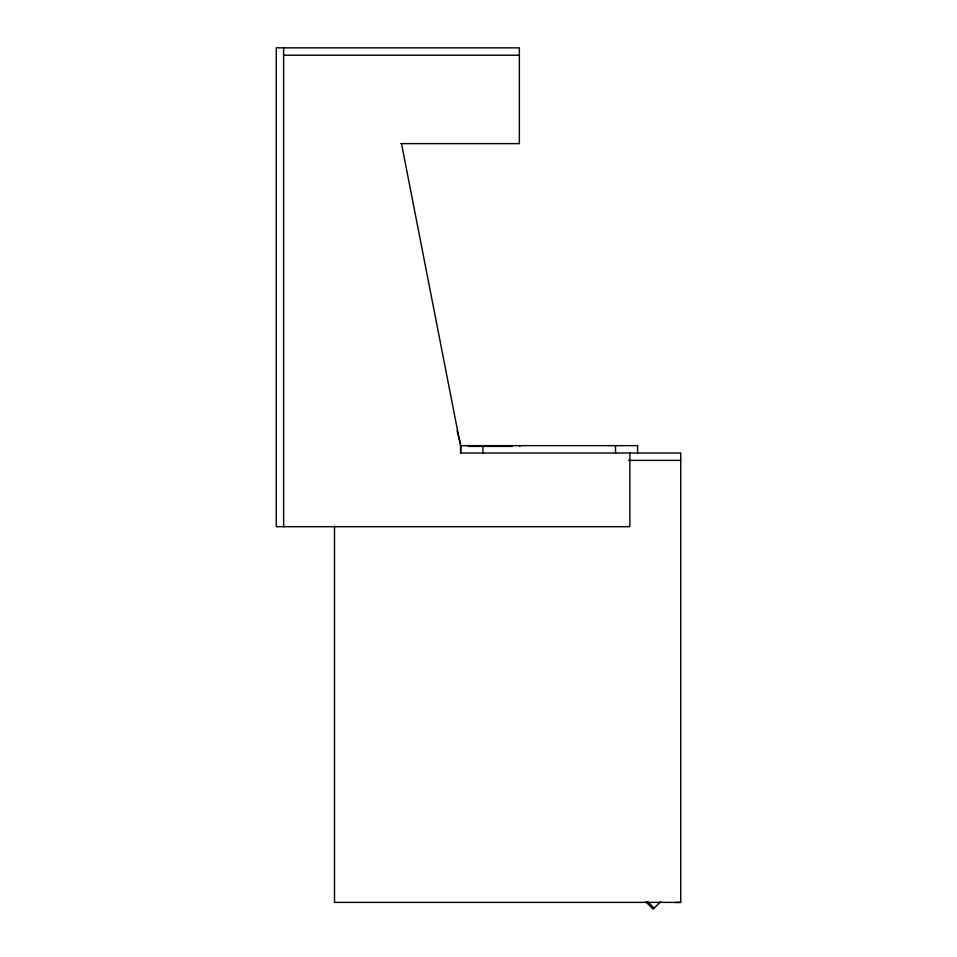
<?xml version="1.0" encoding="UTF-8"?>
<svg xmlns="http://www.w3.org/2000/svg" width="957" height="957" viewBox="0 0 957 957"><rect width="100%" height="100%" fill="white"/><g stroke="black" fill="none" stroke-linecap="round" stroke-linejoin="round"><path stroke-width="1.44" d="M660.438 901.829L653.129 909.15L645.831 901.853M675.522 902.523L680.738 902.379L680.738 453.008L460.532 453.008L460.532 445.687L401.497 143.622M283.631 55.219L519.364 55.219M400.851 143.622L519.364 143.622L519.364 47.85L276.262 47.85L276.262 526.685L629.862 526.685L629.862 453.008M468.2 446.381L512.39 446.381M628.498 460.377L680.738 460.377M680.738 902.379L334.507 902.379L334.507 526.087M647.805 901.805L654.133 908.145M457.099 430.758L460.58 443.737M637.625 453.008L637.625 445.651L460.831 445.651L460.831 453.008M615.53 445.651L615.53 453.008M519.759 445.651L519.759 446.572M482.926 445.651L482.926 453.008M283.631 47.85L283.631 526.685"/></g></svg>
